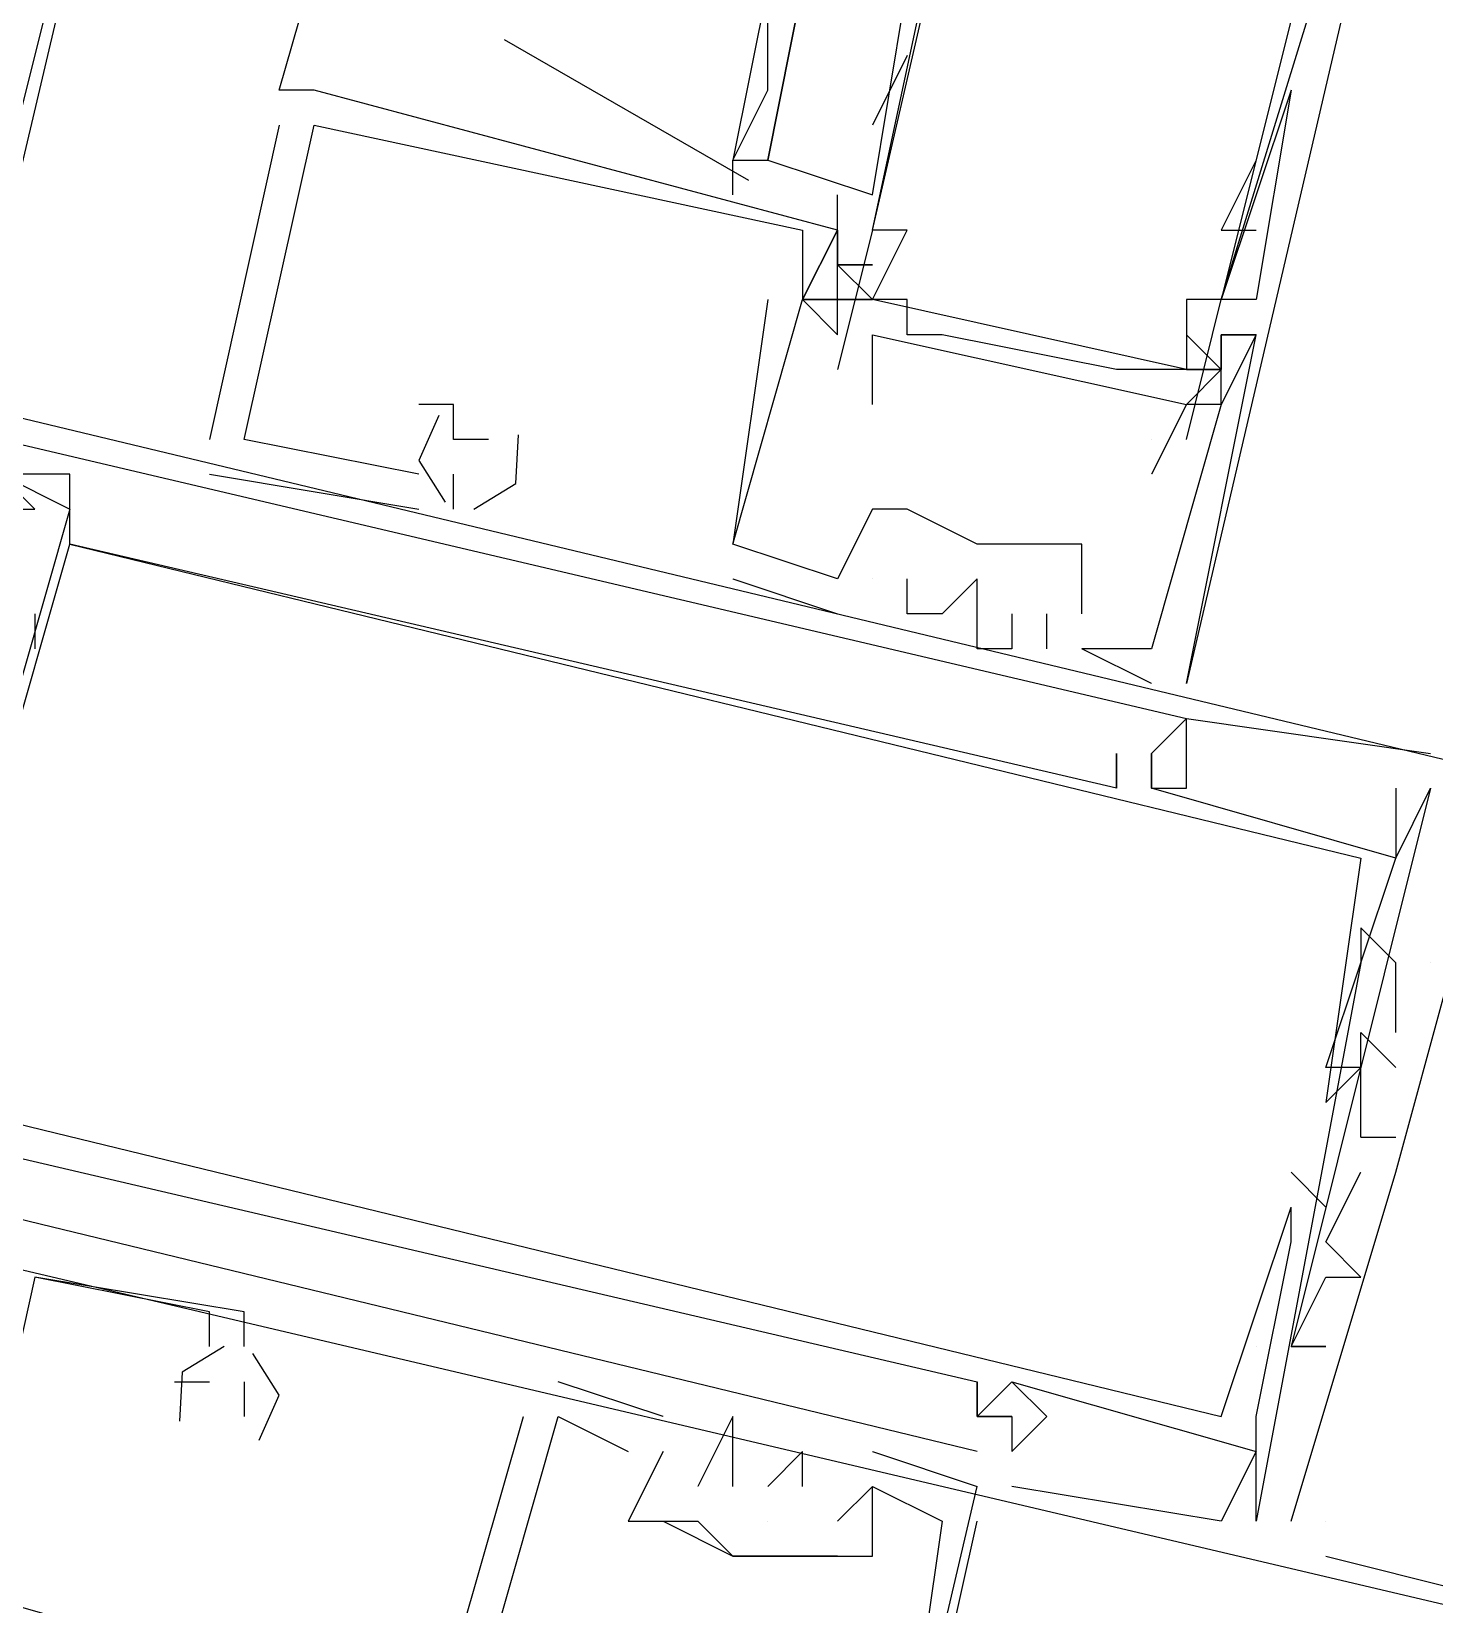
# Model space of a CAD drawing. Header units: feet. Extents: x -84 to 198, y -22 to 181.
# Drawn here: x 120.959 to 121.495, y 48.639 to 49.24 of the extents above; entities that cross this region are included whole.
import ezdxf

# ---------------------------------------------------------------- set-up
doc = ezdxf.new("R2010")
doc.units = ezdxf.units.FT
doc.layers.add('A-LINEA', color=7, linetype='CONTINUOUS')

msp = doc.modelspace()

# ---------------------------------------------------------------- linework, layer by layer
at = {"layer": 'A-LINEA'}
for p, q in [((122.68, 56.4844), (120.9333, 49.0978)), ((120.92, 49.0711), (121.04, 49.5511)), ((121.4933, 49.3911), (121.4, 48.9911)), ((121.0533, 49.2178), (121.08, 49.3111)), ((121.28, 49.1778), (121.2933, 49.2578)), ((121.1393, 49.2372), (121.2327, 49.1834)), ((121.2933, 49.2311), (121.28, 49.2044)), ((121.0667, 49.2178), (121.0533, 49.2178)), ((121.0667, 49.2178), (121.0533, 49.2178)), ((121.0667, 49.2178), (121.0533, 49.2178)), ((121.0667, 49.2178), (121.0667, 49.2178)), ((121.0667, 49.2178), (121.0667, 49.2178)), ((121.0667, 49.2178), (121.0667, 49.2178)), ((121.44, 49.2178), (121.4133, 49.1378)), ((121.44, 49.2178), (121.4133, 49.1378)), ((121.0533, 49.2044), (121.0267, 49.0844)), ((121.0533, 49.2044), (121.0267, 49.0844)), ((121.0533, 49.2044), (121.0267, 49.0844)), ((121.0533, 49.2044), (121.0533, 49.2044)), ((121.0533, 49.2044), (121.0533, 49.2044)), ((121.0533, 49.2044), (121.0533, 49.2044)), ((121.0667, 49.2044), (121.0667, 49.2044)), ((121.0667, 49.2044), (121.0667, 49.2044)), ((121.0667, 49.2044), (121.0667, 49.2044)), ((121.0667, 49.2044), (121.0667, 49.2044)), ((121.0667, 49.2044), (121.0667, 49.2044)), ((121.0667, 49.2044), (121.0667, 49.2044)), ((121.2267, 49.1778), (121.2267, 49.1911)), ((121.4267, 49.1911), (121.4133, 49.1644)), ((121.4267, 49.1911), (121.4267, 49.1911)), ((121.2667, 49.1644), (121.2667, 49.1778)), ((121.2533, 49.1644), (121.2533, 49.1644)), ((121.2533, 49.1644), (121.2533, 49.1644)), ((121.2533, 49.1644), (121.2533, 49.1644)), ((121.28, 49.1644), (121.2667, 49.1111)), ((121.2667, 49.1644), (121.2667, 49.1644)), ((121.2667, 49.1644), (121.2667, 49.1644)), ((121.2667, 49.1644), (121.2667, 49.1644)), ((121.2667, 49.1644), (121.2667, 49.1644)), ((121.2667, 49.1644), (121.2667, 49.1644)), ((121.2667, 49.1644), (121.2667, 49.1644)), ((121.28, 49.1644), (121.28, 49.1644)), ((121.28, 49.1644), (121.28, 49.1644)), ((121.2933, 49.1644), (121.2933, 49.1644)), ((121.4133, 49.1644), (121.4267, 49.1644)), ((121.2667, 49.1511), (121.28, 49.1511)), ((121.2667, 49.1511), (121.2667, 49.1511)), ((121.2667, 49.1511), (121.2667, 49.1511)), ((121.2667, 49.1511), (121.28, 49.1511)), ((121.2667, 49.1511), (121.2667, 49.1511)), ((121.2667, 49.1511), (121.2667, 49.1511)), ((121.2667, 49.1511), (121.28, 49.1511)), ((121.2667, 49.1511), (121.2667, 49.1511)), ((121.2667, 49.1511), (121.2667, 49.1511)), ((121.24, 49.1378), (121.24, 49.1378)), ((121.24, 49.1378), (121.24, 49.1378)), ((121.24, 49.1378), (121.24, 49.1378)), ((121.2533, 49.1378), (121.2533, 49.1378)), ((121.2533, 49.1378), (121.2533, 49.1378)), ((121.2533, 49.1378), (121.2533, 49.1378)), ((121.2533, 49.1378), (121.2533, 49.1378)), ((121.2533, 49.1378), (121.2533, 49.1378)), ((121.2533, 49.1378), (121.2533, 49.1378)), ((121.2533, 49.1378), (121.2533, 49.1378)), ((121.2533, 49.1378), (121.2533, 49.1378)), ((121.2533, 49.1378), (121.2533, 49.1378)), ((121.2667, 49.1378), (121.28, 49.1378)), ((121.2667, 49.1378), (121.28, 49.1378)), ((121.2667, 49.1378), (121.2667, 49.1378)), ((121.2667, 49.1378), (121.2667, 49.1378)), ((121.2667, 49.1378), (121.28, 49.1378)), ((121.2667, 49.1378), (121.28, 49.1378)), ((121.2667, 49.1378), (121.2667, 49.1378)), ((121.2667, 49.1378), (121.2667, 49.1378)), ((121.2667, 49.1378), (121.28, 49.1378)), ((121.2667, 49.1378), (121.28, 49.1378)), ((121.2667, 49.1378), (121.2667, 49.1378)), ((121.2667, 49.1378), (121.2667, 49.1378)), ((121.28, 49.1378), (121.28, 49.1378)), ((121.4, 49.1111), (121.28, 49.1378)), ((121.4, 49.1111), (121.28, 49.1378)), ((121.4, 49.1111), (121.28, 49.1378)), ((121.2933, 49.1378), (121.2933, 49.1378)), ((121.4, 49.1378), (121.4, 49.1378)), ((121.4133, 49.1378), (121.4133, 49.1378)), ((121.4133, 49.1378), (121.4133, 49.1378)), ((121.4267, 49.1378), (121.4267, 49.1378)), ((121.2667, 49.1244), (121.2667, 49.1244)), ((121.2667, 49.1244), (121.2667, 49.1244)), ((121.2667, 49.1244), (121.2667, 49.1244)), ((121.28, 49.1244), (121.28, 49.1244)), ((121.2933, 49.1244), (121.2933, 49.1244)), ((121.3067, 49.1244), (121.3067, 49.1244)), ((121.4133, 49.1244), (121.4133, 49.1244)), ((121.4133, 49.1244), (121.4133, 49.1244)), ((121.4133, 49.1244), (121.4133, 49.1244)), ((121.4133, 49.1244), (121.4133, 49.1244)), ((121.4133, 49.1244), (121.4133, 49.1244)), ((121.4133, 49.1244), (121.4133, 49.1244)), ((121.4133, 49.1244), (121.4133, 49.1244)), ((121.4267, 49.1244), (121.4267, 49.1244)), ((121.4267, 49.1244), (121.4267, 49.1244)), ((121.4267, 49.1244), (121.4267, 49.1244)), ((121.4267, 49.1244), (121.4267, 49.1244)), ((121.4267, 49.1244), (121.4267, 49.1244)), ((121.4267, 49.1244), (121.4267, 49.1244)), ((121.2667, 49.1111), (121.2667, 49.1111)), ((121.28, 49.1111), (121.28, 49.1111)), ((121.3733, 49.1111), (121.3733, 49.1111)), ((121.3867, 49.1111), (121.3867, 49.1111)), ((121.4, 49.1111), (121.4, 49.1111)), ((121.4133, 49.1111), (121.4133, 49.1111)), ((121.4133, 49.1111), (121.4133, 49.1111)), ((121.4133, 49.1111), (121.4133, 49.1111)), ((121.1067, 49.0978), (121.1067, 49.0978)), ((121.1067, 49.0978), (121.1067, 49.0978)), ((121.1067, 49.0978), (121.1067, 49.0978)), ((121.12, 49.0978), (121.12, 49.0978)), ((121.12, 49.0978), (121.12, 49.0978)), ((121.12, 49.0978), (121.12, 49.0978)), ((121.28, 49.0978), (121.28, 49.0978)), ((121.4, 49.0978), (121.4, 49.0978)), ((121.4133, 49.0978), (121.4, 49.0978)), ((121.4133, 49.0978), (121.4133, 49.0978)), ((121.4133, 49.0978), (121.4133, 49.0978)), ((121.4133, 49.0978), (121.4133, 49.0978)), ((121.4133, 49.0978), (121.4133, 49.0978)), ((121.0267, 49.0844), (121.0267, 49.0844)), ((121.0267, 49.0844), (121.0267, 49.0844)), ((121.0267, 49.0844), (121.0267, 49.0844)), ((121.04, 49.0844), (121.04, 49.0844)), ((121.04, 49.0844), (121.04, 49.0844)), ((121.04, 49.0844), (121.04, 49.0844)), ((121.12, 49.0844), (121.12, 49.0844)), ((121.12, 49.0844), (121.12, 49.0844)), ((121.12, 49.0844), (121.12, 49.0844)), ((121.1333, 49.0844), (121.1333, 49.0844)), ((121.1333, 49.0844), (121.1333, 49.0844)), ((121.1333, 49.0844), (121.1333, 49.0844)), ((121.3867, 49.0844), (121.3867, 49.0844)), ((121.4, 49.0844), (121.4, 49.0844)), ((120.9733, 49.0711), (120.9733, 49.0711)), ((120.9733, 49.0711), (120.9733, 49.0711)), ((120.9733, 49.0711), (120.9733, 49.0711)), ((120.9733, 49.0711), (120.9733, 49.0711)), ((120.9733, 49.0711), (120.9733, 49.0711)), ((120.9733, 49.0711), (120.9733, 49.0711)), ((121.0267, 49.0711), (121.1067, 49.0578)), ((121.0267, 49.0711), (121.0267, 49.0711)), ((121.0267, 49.0711), (121.1067, 49.0578)), ((121.0267, 49.0711), (121.0267, 49.0711)), ((121.0267, 49.0711), (121.1067, 49.0578)), ((121.0267, 49.0711), (121.0267, 49.0711)), ((121.1067, 49.0711), (121.1067, 49.0711)), ((121.1067, 49.0711), (121.1067, 49.0711)), ((121.1067, 49.0711), (121.1067, 49.0711)), ((121.12, 49.0578), (121.12, 49.0711)), ((121.12, 49.0711), (121.12, 49.0711)), ((121.12, 49.0578), (121.12, 49.0711)), ((121.12, 49.0711), (121.12, 49.0711)), ((121.12, 49.0578), (121.12, 49.0711)), ((121.12, 49.0711), (121.12, 49.0711)), ((121.3867, 49.0711), (121.3867, 49.0711)), ((120.96, 49.0578), (120.96, 49.0578)), ((120.96, 49.0578), (120.96, 49.0578)), ((120.96, 49.0578), (120.96, 49.0578)), ((120.9733, 49.0578), (120.9733, 49.0578)), ((120.9733, 49.0578), (120.9733, 49.0578)), ((120.9733, 49.0578), (120.9733, 49.0578)), ((120.9733, 49.0578), (120.9733, 49.0578)), ((120.9733, 49.0578), (120.9733, 49.0578)), ((120.9733, 49.0578), (120.9733, 49.0578)), ((121.1067, 49.0578), (121.1067, 49.0578)), ((121.1067, 49.0578), (121.1067, 49.0578)), ((121.1067, 49.0578), (121.1067, 49.0578)), ((121.12, 49.0578), (121.12, 49.0578)), ((121.12, 49.0578), (121.12, 49.0578)), ((121.12, 49.0578), (121.12, 49.0578)), ((121.28, 49.0578), (121.28, 49.0578)), ((121.28, 49.0578), (121.28, 49.0578)), ((121.28, 49.0578), (121.28, 49.0578)), ((121.2933, 49.0578), (121.2933, 49.0578)), ((121.2933, 49.0578), (121.2933, 49.0578)), ((121.2933, 49.0578), (121.2933, 49.0578)), ((121.2933, 49.0578), (121.2933, 49.0578)), ((120.9733, 49.0444), (120.9733, 49.0444)), ((120.9733, 49.0444), (120.9733, 49.0444)), ((120.9733, 49.0444), (120.9733, 49.0444)), ((120.9733, 49.0444), (120.9733, 49.0444)), ((120.9733, 49.0444), (120.9733, 49.0444)), ((120.9733, 49.0444), (120.9733, 49.0444)), ((120.9733, 49.0444), (120.9733, 49.0444)), ((120.9733, 49.0444), (120.9733, 49.0444)), ((120.9733, 49.0444), (120.9733, 49.0444)), ((120.9733, 49.0444), (120.9733, 49.0444)), ((120.9733, 49.0444), (120.9733, 49.0444)), ((120.9733, 49.0444), (120.9733, 49.0444)), ((121.2267, 49.0444), (121.2267, 49.0444)), ((121.2267, 49.0444), (121.2267, 49.0444)), ((121.2267, 49.0444), (121.2267, 49.0444)), ((121.2267, 49.0444), (121.2267, 49.0444)), ((121.2267, 49.0444), (121.2267, 49.0444)), ((121.2267, 49.0444), (121.2267, 49.0444)), ((121.32, 49.0444), (121.32, 49.0444)), ((121.32, 49.0444), (121.32, 49.0444)), ((121.32, 49.0444), (121.32, 49.0444)), ((121.32, 49.0444), (121.32, 49.0444)), ((121.32, 49.0444), (121.32, 49.0444)), ((121.3467, 49.0444), (121.3467, 49.0444)), ((121.3467, 49.0444), (121.3467, 49.0444)), ((121.3467, 49.0444), (121.3467, 49.0444)), ((121.36, 49.0444), (121.36, 49.0444)), ((121.36, 49.0444), (121.36, 49.0444)), ((121.36, 49.0444), (121.36, 49.0444)), ((121.2267, 49.0311), (121.2667, 49.0178)), ((121.2267, 49.0311), (121.2267, 49.0311)), ((121.2267, 49.0311), (121.2667, 49.0178)), ((121.2267, 49.0311), (121.2267, 49.0311)), ((121.2267, 49.0311), (121.2667, 49.0178)), ((121.2267, 49.0311), (121.2267, 49.0311)), ((121.2667, 49.0311), (121.2667, 49.0311)), ((121.2667, 49.0311), (121.2667, 49.0311)), ((121.2667, 49.0311), (121.2667, 49.0311)), ((121.2667, 49.0311), (121.2667, 49.0311)), ((121.2667, 49.0311), (121.2667, 49.0311)), ((121.2667, 49.0311), (121.2667, 49.0311)), ((121.28, 49.0311), (121.28, 49.0311)), ((121.28, 49.0311), (121.28, 49.0311)), ((121.28, 49.0311), (121.28, 49.0311)), ((121.28, 49.0311), (121.28, 49.0311)), ((121.28, 49.0311), (121.28, 49.0311)), ((121.28, 49.0311), (121.28, 49.0311)), ((121.2933, 49.0311), (121.2933, 49.0311)), ((121.2933, 49.0311), (121.2933, 49.0311)), ((121.2933, 49.0311), (121.2933, 49.0311)), ((121.32, 49.0311), (121.32, 49.0311)), ((121.32, 49.0311), (121.32, 49.0311)), ((121.32, 49.0311), (121.32, 49.0311)), ((120.96, 49.0178), (120.96, 49.0044)), ((120.96, 49.0178), (120.96, 49.0178)), ((120.96, 49.0178), (120.96, 49.0044)), ((120.96, 49.0178), (120.96, 49.0178)), ((120.96, 49.0178), (120.96, 49.0044)), ((120.96, 49.0178), (120.96, 49.0178)), ((121.2667, 49.0178), (121.2667, 49.0178)), ((121.2667, 49.0178), (121.2667, 49.0178)), ((121.2667, 49.0178), (121.2667, 49.0178)), ((121.2933, 49.0178), (121.2933, 49.0178)), ((121.2933, 49.0178), (121.2933, 49.0178)), ((121.2933, 49.0178), (121.2933, 49.0178)), ((121.3067, 49.0178), (121.3067, 49.0178)), ((121.3067, 49.0178), (121.3067, 49.0178)), ((121.3067, 49.0178), (121.3067, 49.0178)), ((121.3333, 49.0178), (121.3333, 49.0178)), ((121.3333, 49.0178), (121.3333, 49.0178)), ((121.3333, 49.0178), (121.3333, 49.0178)), ((121.3467, 49.0178), (121.3467, 49.0178)), ((121.3467, 49.0178), (121.3467, 49.0178)), ((121.3467, 49.0178), (121.3467, 49.0178)), ((121.36, 49.0178), (121.36, 49.0178)), ((121.36, 49.0178), (121.36, 49.0178)), ((121.36, 49.0178), (121.36, 49.0178)), ((120.96, 49.0044), (120.96, 49.0044)), ((120.96, 49.0044), (120.96, 49.0044)), ((120.96, 49.0044), (120.96, 49.0044)), ((121.32, 49.0044), (121.32, 49.0044)), ((121.32, 49.0044), (121.32, 49.0044)), ((121.32, 49.0044), (121.32, 49.0044)), ((121.3333, 49.0044), (121.3333, 49.0044)), ((121.3333, 49.0044), (121.3333, 49.0044)), ((121.3333, 49.0044), (121.3333, 49.0044)), ((121.3467, 49.0044), (121.3467, 49.0044)), ((121.3467, 49.0044), (121.3467, 49.0044)), ((121.3467, 49.0044), (121.3467, 49.0044)), ((121.36, 49.0044), (121.36, 49.0044)), ((121.36, 49.0044), (121.36, 49.0044)), ((121.36, 49.0044), (121.36, 49.0044)), ((121.36, 49.0044), (121.36, 49.0044)), ((121.36, 49.0044), (121.36, 49.0044)), ((121.36, 49.0044), (121.36, 49.0044)), ((121.3867, 49.0044), (121.3867, 49.0044)), ((121.3867, 49.0044), (121.3867, 49.0044)), ((121.3867, 49.0044), (121.3867, 49.0044)), ((121.3867, 49.0044), (121.3867, 49.0044)), ((121.3867, 49.0044), (121.3867, 49.0044)), ((121.3867, 49.0044), (121.3867, 49.0044)), ((121.3867, 48.9911), (121.3867, 48.9911)), ((121.3867, 48.9911), (121.3867, 48.9911)), ((121.3867, 48.9911), (121.3867, 48.9911)), ((121.4, 48.9911), (121.4, 48.9911)), ((121.4, 48.9911), (121.4, 48.9911)), ((121.4, 48.9911), (121.4, 48.9911)), ((121.3867, 48.9778), (121.3867, 48.9778)), ((121.3867, 48.9778), (121.3867, 48.9778)), ((121.3867, 48.9778), (121.3867, 48.9778)), ((121.4, 48.9778), (121.4, 48.9778)), ((121.4, 48.9778), (121.4, 48.9778)), ((121.4, 48.9778), (121.4, 48.9778)), ((121.4, 48.9778), (121.4, 48.9778)), ((121.4, 48.9778), (121.4, 48.9778)), ((121.4, 48.9778), (121.4, 48.9778)), ((121.3733, 48.9644), (121.3733, 48.9644)), ((121.3733, 48.9644), (121.3733, 48.9644)), ((121.3733, 48.9644), (121.3733, 48.9644)), ((121.3733, 48.9644), (121.3733, 48.9644)), ((121.3733, 48.9644), (121.3733, 48.9644)), ((121.3733, 48.9644), (121.3733, 48.9644)), ((121.3867, 48.9644), (121.3867, 48.9644)), ((121.3867, 48.9644), (121.3867, 48.9644)), ((121.3867, 48.9644), (121.3867, 48.9644)), ((121.3867, 48.9644), (121.3867, 48.9644)), ((121.3867, 48.9644), (121.3867, 48.9644)), ((121.3867, 48.9644), (121.3867, 48.9644)), ((121.3867, 48.9644), (121.3867, 48.9644)), ((121.3867, 48.9644), (121.3867, 48.9644)), ((121.3867, 48.9644), (121.3867, 48.9644)), ((121.3867, 48.9644), (121.3867, 48.9644)), ((121.3867, 48.9644), (121.3867, 48.9644)), ((121.3867, 48.9644), (121.3867, 48.9644)), ((121.3867, 48.9644), (121.3867, 48.9644)), ((121.3867, 48.9644), (121.3867, 48.9644)), ((121.3867, 48.9644), (121.3867, 48.9644)), ((121.4933, 48.9644), (121.4933, 48.9644)), ((121.4933, 48.9644), (121.4933, 48.9644)), ((121.4933, 48.9644), (121.4933, 48.9644)), ((121.3733, 48.9511), (121.3733, 48.9511)), ((121.3733, 48.9511), (121.3733, 48.9511)), ((121.3733, 48.9511), (121.3733, 48.9511)), ((121.3733, 48.9511), (121.3733, 48.9511)), ((121.3733, 48.9511), (121.3733, 48.9511)), ((121.3733, 48.9511), (121.3733, 48.9511)), ((121.3867, 48.9511), (121.3867, 48.9511)), ((121.3867, 48.9511), (121.3867, 48.9511)), ((121.3867, 48.9511), (121.3867, 48.9511)), ((121.3867, 48.9511), (121.3867, 48.9511)), ((121.3867, 48.9511), (121.3867, 48.9511)), ((121.3867, 48.9511), (121.3867, 48.9511)), ((121.3867, 48.9511), (121.3867, 48.9511)), ((121.3867, 48.9511), (121.3867, 48.9511)), ((121.3867, 48.9511), (121.3867, 48.9511)), ((121.4, 48.9511), (121.4, 48.9511)), ((121.4, 48.9511), (121.4, 48.9511)), ((121.4, 48.9511), (121.4, 48.9511)), ((121.4933, 48.9511), (121.44, 48.7378)), ((121.4933, 48.9511), (121.44, 48.7378)), ((121.4933, 48.9511), (121.44, 48.7378)), ((121.48, 48.9511), (121.48, 48.9511)), ((121.48, 48.9511), (121.48, 48.9511)), ((121.48, 48.9511), (121.48, 48.9511)), ((121.48, 48.9511), (121.48, 48.9511)), ((121.48, 48.9511), (121.48, 48.9511)), ((121.48, 48.9511), (121.48, 48.9511)), ((121.4933, 48.9511), (121.4933, 48.9511)), ((121.4933, 48.9511), (121.4933, 48.9511)), ((121.4933, 48.9511), (121.4933, 48.9511)), ((121.4933, 48.9511), (121.4933, 48.9511)), ((121.4933, 48.9511), (121.4933, 48.9511)), ((121.4933, 48.9511), (121.4933, 48.9511)), ((121.4933, 48.9511), (121.4933, 48.9511)), ((121.4933, 48.9511), (121.4933, 48.9511)), ((121.4933, 48.9511), (121.4933, 48.9511)), ((121.4667, 48.9244), (121.4667, 48.9244)), ((121.4667, 48.9244), (121.4667, 48.9244)), ((121.4667, 48.9244), (121.4667, 48.9244)), ((121.4667, 48.9244), (121.4667, 48.9244)), ((121.4667, 48.9244), (121.4667, 48.9244)), ((121.4667, 48.9244), (121.4667, 48.9244)), ((121.48, 48.9244), (121.48, 48.9244)), ((121.48, 48.9244), (121.48, 48.9244)), ((121.48, 48.9244), (121.48, 48.9244)), ((121.48, 48.9244), (121.48, 48.9244)), ((121.48, 48.9244), (121.48, 48.9244)), ((121.48, 48.9244), (121.48, 48.9244)), ((121.48, 48.9244), (121.48, 48.9244)), ((121.48, 48.9244), (121.48, 48.9244)), ((121.48, 48.9244), (121.48, 48.9244)), ((121.48, 48.9244), (121.48, 48.9244)), ((121.48, 48.9244), (121.48, 48.9244)), ((121.48, 48.9244), (121.48, 48.9244)), ((121.4667, 48.8978), (121.4667, 48.8978)), ((121.4667, 48.8978), (121.4667, 48.8978)), ((121.4667, 48.8978), (121.4667, 48.8978)), ((121.4667, 48.8844), (121.4667, 48.8844)), ((121.4667, 48.8844), (121.4667, 48.8844)), ((121.4667, 48.8844), (121.4667, 48.8844)), ((121.48, 48.8578), (121.48, 48.8844)), ((121.48, 48.8844), (121.48, 48.8844)), ((121.48, 48.8844), (121.48, 48.8844)), ((121.48, 48.8578), (121.48, 48.8844)), ((121.48, 48.8844), (121.48, 48.8844)), ((121.48, 48.8844), (121.48, 48.8844)), ((121.48, 48.8578), (121.48, 48.8844)), ((121.48, 48.8844), (121.48, 48.8844)), ((121.48, 48.8844), (121.48, 48.8844)), ((121.4933, 48.8844), (121.4933, 48.8844)), ((121.4933, 48.8844), (121.4933, 48.8844)), ((121.4933, 48.8844), (121.4933, 48.8844)), ((121.4933, 48.8844), (121.4933, 48.8844)), ((121.4933, 48.8844), (121.4933, 48.8844)), ((121.4933, 48.8844), (121.4933, 48.8844)), ((121.4667, 48.8578), (121.4667, 48.8578)), ((121.4667, 48.8578), (121.4667, 48.8578)), ((121.4667, 48.8578), (121.4667, 48.8578)), ((121.48, 48.8578), (121.48, 48.8578)), ((121.48, 48.8578), (121.48, 48.8578)), ((121.48, 48.8578), (121.48, 48.8578)), ((121.4533, 48.8444), (121.4533, 48.8444)), ((121.4533, 48.8444), (121.4533, 48.8444)), ((121.4533, 48.8444), (121.4533, 48.8444)), ((121.4533, 48.8444), (121.4533, 48.8444)), ((121.4533, 48.8444), (121.4533, 48.8444)), ((121.4533, 48.8444), (121.4533, 48.8444)), ((121.4667, 48.8444), (121.4667, 48.8444)), ((121.4667, 48.8444), (121.4667, 48.8444)), ((121.4667, 48.8444), (121.4667, 48.8444)), ((121.4667, 48.8444), (121.4667, 48.8444)), ((121.4667, 48.8444), (121.4667, 48.8444)), ((121.4667, 48.8444), (121.4667, 48.8444)), ((121.48, 48.8444), (121.48, 48.8444)), ((121.48, 48.8444), (121.48, 48.8444)), ((121.48, 48.8444), (121.48, 48.8444)), ((121.4533, 48.8311), (121.4533, 48.8311)), ((121.4533, 48.8311), (121.4533, 48.8311)), ((121.4533, 48.8311), (121.4533, 48.8311)), ((121.4533, 48.8311), (121.4533, 48.8311)), ((121.4533, 48.8311), (121.4533, 48.8311)), ((121.4533, 48.8311), (121.4533, 48.8311)), ((121.4667, 48.8178), (121.4667, 48.8178)), ((121.4667, 48.8178), (121.4667, 48.8178)), ((121.4667, 48.8178), (121.4667, 48.8178)), ((121.4667, 48.8178), (121.48, 48.8178)), ((121.4667, 48.8178), (121.4667, 48.8178)), ((121.4667, 48.8178), (121.48, 48.8178)), ((121.4667, 48.8178), (121.4667, 48.8178)), ((121.4667, 48.8178), (121.48, 48.8178)), ((121.4667, 48.8178), (121.4667, 48.8178)), ((121.48, 48.8178), (121.48, 48.8178)), ((121.48, 48.8178), (121.48, 48.8178)), ((121.48, 48.8178), (121.48, 48.8178)), ((121.44, 48.8044), (121.4533, 48.7911)), ((121.44, 48.8044), (121.44, 48.8044)), ((121.44, 48.6711), (121.48, 48.8044)), ((121.44, 48.8044), (121.4533, 48.7911)), ((121.44, 48.8044), (121.44, 48.8044)), ((121.44, 48.6711), (121.48, 48.8044)), ((121.44, 48.8044), (121.4533, 48.7911)), ((121.44, 48.8044), (121.44, 48.8044)), ((121.44, 48.6711), (121.48, 48.8044)), ((121.4667, 48.8044), (121.4667, 48.8044)), ((121.4667, 48.8044), (121.4667, 48.8044)), ((121.4667, 48.8044), (121.4667, 48.8044)), ((121.4667, 48.8044), (121.4667, 48.8044)), ((121.4667, 48.8044), (121.4667, 48.8044)), ((121.4667, 48.8044), (121.4667, 48.8044)), ((121.4667, 48.8044), (121.4667, 48.8044)), ((121.4667, 48.8044), (121.4667, 48.8044)), ((121.4667, 48.8044), (121.4667, 48.8044)), ((121.48, 48.8044), (121.48, 48.8044)), ((121.48, 48.8044), (121.48, 48.8044)), ((121.48, 48.8044), (121.48, 48.8044)), ((121.48, 48.8044), (121.48, 48.8044)), ((121.48, 48.8044), (121.48, 48.8044)), ((121.48, 48.8044), (121.48, 48.8044)), ((121.44, 48.7911), (121.44, 48.7911)), ((121.44, 48.7911), (121.44, 48.7911)), ((121.44, 48.7911), (121.44, 48.7911)), ((121.44, 48.7911), (121.44, 48.7911)), ((121.44, 48.7911), (121.44, 48.7911)), ((121.44, 48.7911), (121.44, 48.7911)), ((121.4533, 48.7911), (121.4533, 48.7911)), ((121.4533, 48.7911), (121.4533, 48.7911)), ((121.4533, 48.7911), (121.4533, 48.7911)), ((121.44, 48.7778), (121.44, 48.7778)), ((121.44, 48.7778), (121.44, 48.7778)), ((121.44, 48.7778), (121.44, 48.7778)), ((121.44, 48.7778), (121.44, 48.7778)), ((121.44, 48.7778), (121.44, 48.7778)), ((121.44, 48.7778), (121.44, 48.7778)), ((121.4533, 48.7778), (121.4533, 48.7778)), ((121.4533, 48.7778), (121.4533, 48.7778)), ((121.4533, 48.7778), (121.4533, 48.7778)), ((120.96, 48.7644), (120.96, 48.7644)), ((120.96, 48.7644), (120.96, 48.7644)), ((120.96, 48.7644), (120.96, 48.7644)), ((120.96, 48.7644), (120.96, 48.7644)), ((120.96, 48.7644), (120.96, 48.7644)), ((120.96, 48.7644), (120.96, 48.7644)), ((121.4533, 48.7644), (121.4533, 48.7644)), ((121.4533, 48.7644), (121.4533, 48.7644)), ((121.4533, 48.7644), (121.4533, 48.7644)), ((121.4667, 48.7644), (121.4667, 48.7644)), ((121.4667, 48.7644), (121.4667, 48.7644)), ((121.4667, 48.7644), (121.4667, 48.7644)), ((121.0267, 48.7511), (121.0267, 48.7511)), ((121.0267, 48.7511), (121.0267, 48.7511)), ((121.0267, 48.7511), (121.0267, 48.7511)), ((121.04, 48.7511), (121.04, 48.7511)), ((121.04, 48.7511), (121.04, 48.7511)), ((121.04, 48.7511), (121.04, 48.7511)), ((121.0267, 48.7378), (121.0267, 48.7378)), ((121.0267, 48.7378), (121.0267, 48.7378)), ((121.0267, 48.7378), (121.0267, 48.7378)), ((121.04, 48.7378), (121.04, 48.7378)), ((121.04, 48.7378), (121.04, 48.7378)), ((121.04, 48.7378), (121.04, 48.7378)), ((121.4267, 48.7378), (121.4267, 48.7378)), ((121.4267, 48.7378), (121.4267, 48.7378)), ((121.4267, 48.7378), (121.4267, 48.7378)), ((121.4267, 48.7378), (121.4267, 48.7378)), ((121.4267, 48.7378), (121.4267, 48.7378)), ((121.4267, 48.7378), (121.4267, 48.7378)), ((121.44, 48.7378), (121.44, 48.7378)), ((121.44, 48.7378), (121.44, 48.7378)), ((121.44, 48.7378), (121.44, 48.7378)), ((121.44, 48.7378), (121.44, 48.7378)), ((121.44, 48.7378), (121.44, 48.7378)), ((121.44, 48.7378), (121.44, 48.7378)), ((121.44, 48.7378), (121.44, 48.7378)), ((121.44, 48.7378), (121.44, 48.7378)), ((121.44, 48.7378), (121.44, 48.7378)), ((121.4533, 48.7378), (121.4533, 48.7378)), ((121.4533, 48.7378), (121.4533, 48.7378)), ((121.4533, 48.7378), (121.4533, 48.7378)), ((121.0133, 48.7244), (121.0133, 48.7244)), ((121.0133, 48.7244), (121.0133, 48.7244)), ((121.0133, 48.7244), (121.0133, 48.7244)), ((121.0267, 48.7244), (121.0267, 48.7244)), ((121.0267, 48.7244), (121.0267, 48.7244)), ((121.0267, 48.7244), (121.0267, 48.7244)), ((121.04, 48.7244), (121.04, 48.7111)), ((121.04, 48.7244), (121.04, 48.7244)), ((121.04, 48.7244), (121.04, 48.7111)), ((121.04, 48.7244), (121.04, 48.7244)), ((121.04, 48.7244), (121.04, 48.7111)), ((121.04, 48.7244), (121.04, 48.7244)), ((121.16, 48.7244), (121.16, 48.7244)), ((121.16, 48.7244), (121.16, 48.7244)), ((121.16, 48.7244), (121.16, 48.7244)), ((121.32, 48.7244), (121.32, 48.7244)), ((121.32, 48.7244), (121.32, 48.7244)), ((121.32, 48.7244), (121.32, 48.7244)), ((121.32, 48.7244), (121.32, 48.7244)), ((121.32, 48.7244), (121.32, 48.7244)), ((121.32, 48.7244), (121.32, 48.7244)), ((121.3333, 48.7244), (121.4267, 48.6978)), ((121.3333, 48.7244), (121.3333, 48.7244)), ((121.3333, 48.7244), (121.3333, 48.7244)), ((121.3333, 48.7244), (121.4267, 48.6978)), ((121.3333, 48.7244), (121.3333, 48.7244)), ((121.3333, 48.7244), (121.3333, 48.7244)), ((121.3333, 48.7244), (121.4267, 48.6978)), ((121.3333, 48.7244), (121.3333, 48.7244)), ((121.3333, 48.7244), (121.3333, 48.7244)), ((121.04, 48.7111), (121.04, 48.7111)), ((121.04, 48.7111), (121.04, 48.7111)), ((121.04, 48.7111), (121.04, 48.7111)), ((121.12, 48.6178), (121.1467, 48.7111)), ((121.12, 48.6178), (121.1467, 48.7111)), ((121.12, 48.6178), (121.1467, 48.7111)), ((121.1467, 48.7111), (121.1467, 48.7111)), ((121.1467, 48.7111), (121.1467, 48.7111)), ((121.1467, 48.7111), (121.1467, 48.7111)), ((121.16, 48.7111), (121.16, 48.7111)), ((121.16, 48.7111), (121.16, 48.7111)), ((121.16, 48.7111), (121.16, 48.7111)), ((121.16, 48.7111), (121.16, 48.7111)), ((121.16, 48.7111), (121.16, 48.7111)), ((121.16, 48.7111), (121.16, 48.7111)), ((121.2, 48.7111), (121.2, 48.7111)), ((121.2, 48.7111), (121.2, 48.7111)), ((121.2, 48.7111), (121.2, 48.7111)), ((121.2267, 48.7111), (121.2267, 48.7111)), ((121.2267, 48.7111), (121.2267, 48.7111)), ((121.2267, 48.7111), (121.2267, 48.7111)), ((121.32, 48.7111), (121.32, 48.7111)), ((121.32, 48.7111), (121.32, 48.7111)), ((121.32, 48.7111), (121.32, 48.7111)), ((121.32, 48.7111), (121.32, 48.7111)), ((121.32, 48.7111), (121.32, 48.7111)), ((121.32, 48.7111), (121.32, 48.7111)), ((121.32, 48.7111), (121.32, 48.7111)), ((121.32, 48.7111), (121.32, 48.7111)), ((121.32, 48.7111), (121.32, 48.7111)), ((121.3333, 48.7111), (121.3333, 48.7111)), ((121.3333, 48.7111), (121.3333, 48.7111)), ((121.3333, 48.7111), (121.3333, 48.7111)), ((121.3333, 48.7111), (121.3333, 48.7111)), ((121.3333, 48.7111), (121.3333, 48.7111)), ((121.3333, 48.7111), (121.3333, 48.7111)), ((121.3467, 48.7111), (121.3467, 48.7111)), ((121.3467, 48.7111), (121.3467, 48.7111)), ((121.3467, 48.7111), (121.3467, 48.7111)), ((121.4133, 48.7111), (121.4133, 48.7111)), ((121.4133, 48.7111), (121.4133, 48.7111)), ((121.4133, 48.7111), (121.4133, 48.7111)), ((121.4267, 48.7111), (121.4267, 48.7111)), ((121.4267, 48.7111), (121.4267, 48.7111)), ((121.4267, 48.7111), (121.4267, 48.7111)), ((121.1867, 48.6978), (121.1867, 48.6978)), ((121.1867, 48.6978), (121.1867, 48.6978)), ((121.1867, 48.6978), (121.1867, 48.6978)), ((121.2, 48.6978), (121.2, 48.6978)), ((121.2, 48.6978), (121.2, 48.6978)), ((121.2, 48.6978), (121.2, 48.6978)), ((121.2, 48.6978), (121.2, 48.6978)), ((121.2, 48.6978), (121.2, 48.6978)), ((121.2, 48.6978), (121.2, 48.6978)), ((121.2, 48.6978), (121.2, 48.6978)), ((121.2, 48.6978), (121.2, 48.6978)), ((121.2, 48.6978), (121.2, 48.6978)), ((121.2267, 48.6978), (121.2267, 48.6978)), ((121.2267, 48.6978), (121.2267, 48.6978)), ((121.2267, 48.6978), (121.2267, 48.6978)), ((121.2533, 48.6978), (121.2533, 48.6978)), ((121.2533, 48.6978), (121.2533, 48.6978)), ((121.2533, 48.6978), (121.2533, 48.6978)), ((121.28, 48.6978), (121.32, 48.6844)), ((121.28, 48.6978), (121.28, 48.6978)), ((121.28, 48.6978), (121.32, 48.6844)), ((121.28, 48.6978), (121.28, 48.6978)), ((121.28, 48.6978), (121.32, 48.6844)), ((121.28, 48.6978), (121.28, 48.6978)), ((121.32, 48.6978), (121.32, 48.6978)), ((121.32, 48.6978), (121.32, 48.6978)), ((121.32, 48.6978), (121.32, 48.6978)), ((121.3333, 48.6978), (121.3333, 48.6978)), ((121.3333, 48.6978), (121.3333, 48.6978)), ((121.3333, 48.6978), (121.3333, 48.6978)), ((121.3333, 48.6978), (121.3333, 48.6978)), ((121.3333, 48.6978), (121.3333, 48.6978)), ((121.3333, 48.6978), (121.3333, 48.6978)), ((121.4267, 48.6978), (121.4133, 48.6711)), ((121.4267, 48.6978), (121.4133, 48.6711)), ((121.4267, 48.6978), (121.4133, 48.6711)), ((121.4267, 48.6978), (121.4267, 48.6978)), ((121.4267, 48.6978), (121.4267, 48.6978)), ((121.4267, 48.6978), (121.4267, 48.6978)), ((121.2133, 48.6844), (121.2133, 48.6844)), ((121.2133, 48.6844), (121.2133, 48.6844)), ((121.2133, 48.6844), (121.2133, 48.6844)), ((121.2267, 48.6844), (121.2267, 48.6844)), ((121.2267, 48.6844), (121.2267, 48.6844)), ((121.2267, 48.6844), (121.2267, 48.6844)), ((121.2267, 48.2844), (121.32, 48.6844)), ((121.24, 48.6844), (121.24, 48.6844)), ((121.24, 48.6844), (121.24, 48.6844)), ((121.24, 48.6844), (121.24, 48.6844)), ((121.2533, 48.6844), (121.2533, 48.6844)), ((121.2533, 48.6844), (121.2533, 48.6844)), ((121.2533, 48.6844), (121.2533, 48.6844)), ((121.28, 48.6844), (121.28, 48.6844)), ((121.28, 48.6844), (121.28, 48.6844)), ((121.28, 48.6844), (121.28, 48.6844)), ((121.28, 48.6844), (121.28, 48.6844)), ((121.28, 48.6844), (121.28, 48.6844)), ((121.28, 48.6844), (121.28, 48.6844)), ((121.32, 48.6844), (121.32, 48.6844)), ((121.32, 48.6844), (121.32, 48.6844)), ((121.32, 48.6844), (121.32, 48.6844)), ((121.4133, 48.6711), (121.3333, 48.6844)), ((121.3333, 48.6844), (121.3333, 48.6844)), ((121.4133, 48.6711), (121.3333, 48.6844)), ((121.3333, 48.6844), (121.3333, 48.6844)), ((121.4133, 48.6711), (121.3333, 48.6844)), ((121.3333, 48.6844), (121.3333, 48.6844)), ((121.1867, 48.6711), (121.1867, 48.6711)), ((121.1867, 48.6711), (121.1867, 48.6711)), ((121.1867, 48.6711), (121.1867, 48.6711)), ((121.2, 48.6711), (121.2, 48.6711)), ((121.2, 48.6711), (121.2133, 48.6711)), ((121.2, 48.6711), (121.2, 48.6711)), ((121.2, 48.6711), (121.2, 48.6711)), ((121.24, 48.6711), (121.24, 48.6711)), ((121.24, 48.6711), (121.24, 48.6711)), ((121.24, 48.6711), (121.24, 48.6711)), ((121.2667, 48.6711), (121.2667, 48.6711)), ((121.2667, 48.6711), (121.2667, 48.6711)), ((121.2667, 48.6711), (121.2667, 48.6711)), ((121.28, 48.6711), (121.28, 48.6711)), ((121.28, 48.6711), (121.28, 48.6711)), ((121.28, 48.6711), (121.28, 48.6711)), ((121.3067, 48.6711), (121.3067, 48.6711)), ((121.3067, 48.6711), (121.3067, 48.6711)), ((121.3067, 48.6711), (121.3067, 48.6711)), ((121.32, 48.6711), (121.32, 48.6711)), ((121.32, 48.6711), (121.32, 48.6711)), ((121.32, 48.6711), (121.32, 48.6711)), ((121.4133, 48.6711), (121.4133, 48.6711)), ((121.4133, 48.6711), (121.4133, 48.6711)), ((121.4133, 48.6711), (121.4133, 48.6711)), ((121.4133, 48.6711), (121.4133, 48.6711)), ((121.4133, 48.6711), (121.4133, 48.6711)), ((121.4133, 48.6711), (121.4133, 48.6711)), ((121.4267, 48.6711), (121.4267, 48.6711)), ((121.4267, 48.6711), (121.4267, 48.6711)), ((121.4267, 48.6711), (121.4267, 48.6711)), ((121.4267, 48.6711), (121.4267, 48.6711)), ((121.4267, 48.6711), (121.4267, 48.6711)), ((121.4267, 48.6711), (121.4267, 48.6711)), ((121.44, 48.6711), (121.44, 48.6711)), ((121.44, 48.6711), (121.44, 48.6711)), ((121.44, 48.6711), (121.44, 48.6711)), ((121.4533, 48.6711), (121.4533, 48.6711)), ((121.4533, 48.6711), (121.4533, 48.6711)), ((121.4533, 48.6711), (121.4533, 48.6711)), ((121.2267, 48.6578), (121.2267, 48.6578)), ((121.2267, 48.6578), (121.2267, 48.6578)), ((121.2267, 48.6578), (121.2267, 48.6578)), ((121.2267, 48.6578), (121.2267, 48.6578)), ((121.2267, 48.6578), (121.2267, 48.6578)), ((121.2533, 48.6578), (121.2533, 48.6578)), ((121.2533, 48.6578), (121.2533, 48.6578)), ((121.2533, 48.6578), (121.2533, 48.6578)), ((121.28, 48.6578), (121.28, 48.6578)), ((121.28, 48.6578), (121.28, 48.6578)), ((121.28, 48.6578), (121.28, 48.6578)), ((121.4533, 48.6578), (121.5067, 48.6444)), ((121.4533, 48.6578), (121.4533, 48.6578)), ((121.4533, 48.6578), (121.5067, 48.6444)), ((121.4533, 48.6578), (121.4533, 48.6578)), ((121.4533, 48.6578), (121.5067, 48.6444)), ((121.4533, 48.6578), (121.4533, 48.6578))]:
    msp.add_line(p, q, dxfattribs=at)
for points in [[(121.4133, 49.2444), (121.4267, 49.2844), (121.4267, 49.2844), (121.44, 49.3111), (121.4533, 49.2978), (121.4133, 49.1378), (121.4, 49.1378), (121.4, 49.1111), (121.3867, 49.1111), (121.3733, 49.1111), (121.3067, 49.1244), (121.2933, 49.1244), (121.2933, 49.1378), (121.28, 49.1378), (121.2933, 49.1644), (121.28, 49.1644), (121.32, 49.3511)], [(121.28, 49.1644), (121.32, 49.3378), (121.3333, 49.3378), (121.3467, 49.3378), (121.3333, 49.3111), (121.3333, 49.3111)], [(121.4, 49.0844), (121.4133, 49.1378), (121.4667, 49.3111)], [(121.24, 49.2578), (121.24, 49.2578), (121.2267, 49.1911), (121.24, 49.1911), (121.2533, 49.2578), (121.24, 49.2578), (121.24, 49.2578)], [(121.2267, 49.1911), (121.24, 49.2178), (121.24, 49.2444), (121.24, 49.2578), (121.24, 49.2578)], [(121.2933, 49.2578), (121.2533, 49.2578), (121.24, 49.1911), (121.28, 49.1778)], [(121.36, 49.0178), (121.36, 49.0444), (121.3467, 49.0444), (121.32, 49.0444), (121.2933, 49.0578), (121.28, 49.0578), (121.2667, 49.0311), (121.2267, 49.0444), (121.2533, 49.1378), (121.2667, 49.1244), (121.2667, 49.1378), (121.2533, 49.1378), (121.2667, 49.1644), (121.2667, 49.1511), (121.2667, 49.1644), (121.0667, 49.2178)], [(121.36, 49.0178), (121.36, 49.0444), (121.3467, 49.0444), (121.32, 49.0444), (121.2933, 49.0578), (121.28, 49.0578), (121.2667, 49.0311), (121.2267, 49.0444), (121.2533, 49.1378), (121.2667, 49.1244), (121.2667, 49.1378), (121.2533, 49.1378), (121.2667, 49.1644), (121.2667, 49.1511), (121.2667, 49.1644), (121.0667, 49.2178)], [(121.36, 49.0178), (121.36, 49.0444), (121.3467, 49.0444), (121.32, 49.0444), (121.2933, 49.0578), (121.28, 49.0578), (121.2667, 49.0311), (121.2267, 49.0444), (121.2533, 49.1378), (121.2667, 49.1244), (121.2667, 49.1378), (121.2533, 49.1378), (121.2667, 49.1644), (121.2667, 49.1511), (121.2667, 49.1644), (121.0667, 49.2178)], [(121.44, 49.2178), (121.44, 49.2178), (121.44, 49.2178), (121.4267, 49.1378), (121.4133, 49.1378)], [(121.1067, 49.0711), (121.04, 49.0844), (121.0667, 49.2044), (121.2533, 49.1644), (121.2533, 49.1378), (121.2533, 49.1378)], [(121.1067, 49.0711), (121.04, 49.0844), (121.0667, 49.2044), (121.2533, 49.1644), (121.2533, 49.1378), (121.2533, 49.1378)], [(121.1067, 49.0711), (121.04, 49.0844), (121.0667, 49.2044), (121.2533, 49.1644), (121.2533, 49.1378), (121.2533, 49.1378)], [(121.2667, 49.1644), (121.2667, 49.1644), (121.2533, 49.1378), (121.2667, 49.1378), (121.2667, 49.1644)], [(121.2667, 49.1644), (121.2667, 49.1644), (121.2533, 49.1378), (121.2667, 49.1378), (121.2667, 49.1644)], [(121.2667, 49.1644), (121.2667, 49.1644), (121.2533, 49.1378), (121.2667, 49.1378), (121.2667, 49.1644)], [(121.28, 49.1511), (121.2667, 49.1511), (121.28, 49.1511)], [(121.2667, 49.1511), (121.28, 49.1378), (121.2667, 49.1511), (121.28, 49.1511)], [(121.28, 49.1511), (121.2667, 49.1511), (121.28, 49.1511)], [(121.2667, 49.1511), (121.28, 49.1378), (121.2667, 49.1511), (121.28, 49.1511)], [(121.28, 49.1511), (121.2667, 49.1511), (121.28, 49.1511)], [(121.2667, 49.1511), (121.28, 49.1378), (121.2667, 49.1511), (121.28, 49.1511)], [(121.24, 49.1378), (121.2267, 49.0444), (121.2267, 49.0444)], [(121.24, 49.1378), (121.2267, 49.0444), (121.2267, 49.0444)], [(121.24, 49.1378), (121.2267, 49.0444), (121.2267, 49.0444)], [(121.28, 49.1378), (121.2667, 49.1378), (121.28, 49.1378)], [(121.28, 49.1378), (121.2667, 49.1378), (121.28, 49.1378)], [(121.28, 49.1378), (121.2667, 49.1378), (121.28, 49.1378)], [(121.28, 49.0978), (121.28, 49.1244), (121.4, 49.0978), (121.3867, 49.0711)], [(121.4, 48.9911), (121.4267, 49.1244), (121.4133, 49.1244), (121.4133, 49.1111), (121.4133, 49.1244), (121.4267, 49.1244), (121.4133, 49.0978), (121.3867, 49.0044), (121.36, 49.0044)], [(121.4, 48.9911), (121.4267, 49.1244), (121.4133, 49.1244), (121.4133, 49.1111), (121.4133, 49.1244), (121.4267, 49.1244), (121.4133, 49.0978), (121.3867, 49.0044), (121.36, 49.0044)], [(121.4, 48.9911), (121.4267, 49.1244), (121.4133, 49.1244), (121.4133, 49.1111), (121.4133, 49.1244), (121.4267, 49.1244), (121.4133, 49.0978), (121.3867, 49.0044), (121.36, 49.0044)], [(121.4, 49.1244), (121.4133, 49.1111), (121.4, 49.1244)], [(121.4133, 49.1244), (121.4133, 49.1111), (121.4, 49.0978)], [(121.4133, 49.1244), (121.4267, 49.1244), (121.4133, 49.0978), (121.4133, 49.0978), (121.4133, 49.1244), (121.4133, 49.1111)], [(121.4, 49.1111), (121.4133, 49.1111), (121.4, 49.1111)], [(121.4, 49.1111), (121.4133, 49.1111), (121.4, 49.1111)], [(120.9067, 48.9378), (120.8933, 48.9511), (120.9333, 49.0978), (121.6, 48.9378), (121.6133, 48.9378)], [(120.9067, 48.9378), (120.8933, 48.9511), (120.9333, 49.0978), (121.6, 48.9378), (121.6133, 48.9378)], [(120.9067, 48.9378), (120.8933, 48.9511), (120.9333, 49.0978), (121.6, 48.9378), (121.6133, 48.9378)], [(121.1333, 49.0844), (121.12, 49.0844), (121.12, 49.0844), (121.12, 49.0978), (121.1067, 49.0978)], [(121.1333, 49.0844), (121.12, 49.0844), (121.12, 49.0844), (121.12, 49.0978), (121.1067, 49.0978)], [(121.1333, 49.0844), (121.12, 49.0844), (121.12, 49.0844), (121.12, 49.0978), (121.1067, 49.0978)], [(121.1143, 49.0935), (121.1067, 49.0763), (121.1168, 49.0604)], [(121.1143, 49.0935), (121.1067, 49.0763), (121.1168, 49.0604)], [(121.1143, 49.0935), (121.1067, 49.0763), (121.1168, 49.0604)], [(121.3733, 48.9644), (121.3733, 48.9511), (120.9733, 49.0444), (120.9733, 49.0711), (120.9467, 49.0711), (120.9467, 49.0844), (120.9467, 49.0711), (120.9733, 49.0578), (120.9467, 48.9644), (120.9467, 48.9511), (120.9733, 49.0444), (121.4667, 48.9244), (121.4533, 48.8311), (121.4533, 48.8311), (121.4667, 48.8444), (121.4533, 48.8444), (121.48, 48.9244), (121.4933, 48.9511)], [(120.9467, 49.0578), (120.96, 49.0578), (120.9467, 49.0711), (120.9467, 49.0844), (121.4, 48.9778)], [(121.3733, 48.9644), (121.3733, 48.9511), (120.9733, 49.0444), (120.9733, 49.0711), (120.9467, 49.0711), (120.9467, 49.0844), (120.9467, 49.0711), (120.9733, 49.0578), (120.9467, 48.9644), (120.9467, 48.9511), (120.9733, 49.0444), (121.4667, 48.9244), (121.4533, 48.8311), (121.4533, 48.8311), (121.4667, 48.8444), (121.4533, 48.8444), (121.48, 48.9244), (121.4933, 48.9511)], [(120.9467, 49.0578), (120.96, 49.0578), (120.9467, 49.0711), (120.9467, 49.0844), (121.4, 48.9778)], [(121.3733, 48.9644), (121.3733, 48.9511), (120.9733, 49.0444), (120.9733, 49.0711), (120.9467, 49.0711), (120.9467, 49.0844), (120.9467, 49.0711), (120.9733, 49.0578), (120.9467, 48.9644), (120.9467, 48.9511), (120.9733, 49.0444), (121.4667, 48.9244), (121.4533, 48.8311), (121.4533, 48.8311), (121.4667, 48.8444), (121.4533, 48.8444), (121.48, 48.9244), (121.4933, 48.9511)], [(120.9467, 49.0578), (120.96, 49.0578), (120.9467, 49.0711), (120.9467, 49.0844), (121.4, 48.9778)], [(121.3733, 48.9644), (121.3733, 48.9511), (120.9733, 49.0444), (120.9733, 49.0711), (120.9467, 49.0711), (120.9467, 49.0844), (120.9467, 49.0711), (120.9733, 49.0578), (120.9467, 48.9644), (120.9467, 48.9511), (120.9733, 49.0444), (121.4667, 48.9244), (121.4533, 48.8311), (121.4533, 48.8311), (121.4667, 48.8444), (121.4533, 48.8444), (121.48, 48.9244), (121.4933, 48.9511)], [(121.3733, 48.9644), (121.3733, 48.9511), (120.9733, 49.0444), (120.9733, 49.0711), (120.9467, 49.0711), (120.9467, 49.0844), (120.9467, 49.0711), (120.9733, 49.0578), (120.9467, 48.9644), (120.9467, 48.9511), (120.9733, 49.0444), (121.4667, 48.9244), (121.4533, 48.8311), (121.4533, 48.8311), (121.4667, 48.8444), (121.4533, 48.8444), (121.48, 48.9244), (121.4933, 48.9511)], [(121.3733, 48.9644), (121.3733, 48.9511), (120.9733, 49.0444), (120.9733, 49.0711), (120.9467, 49.0711), (120.9467, 49.0844), (120.9467, 49.0711), (120.9733, 49.0578), (120.9467, 48.9644), (120.9467, 48.9511), (120.9733, 49.0444), (121.4667, 48.9244), (121.4533, 48.8311), (121.4533, 48.8311), (121.4667, 48.8444), (121.4533, 48.8444), (121.48, 48.9244), (121.4933, 48.9511)], [(121.1277, 49.0578), (121.1438, 49.0675), (121.1448, 49.0862)], [(121.1277, 49.0578), (121.1438, 49.0675), (121.1448, 49.0862)], [(121.1277, 49.0578), (121.1438, 49.0675), (121.1448, 49.0862)], [(121.3467, 49.0444), (121.32, 49.0444), (121.32, 49.0444), (121.2933, 49.0578)], [(121.3333, 49.0178), (121.3333, 49.0044), (121.32, 49.0044), (121.32, 49.0311), (121.32, 49.0311), (121.3067, 49.0178), (121.2933, 49.0178), (121.2933, 49.0311), (121.2933, 49.0311)], [(121.3333, 49.0178), (121.3333, 49.0044), (121.32, 49.0044), (121.32, 49.0311), (121.32, 49.0311), (121.3067, 49.0178), (121.2933, 49.0178), (121.2933, 49.0311), (121.2933, 49.0311)], [(121.3333, 49.0178), (121.3333, 49.0044), (121.32, 49.0044), (121.32, 49.0311), (121.32, 49.0311), (121.3067, 49.0178), (121.2933, 49.0178), (121.2933, 49.0311), (121.2933, 49.0311)], [(121.3467, 49.0044), (121.3467, 49.0178), (121.3467, 49.0178)], [(121.3467, 49.0044), (121.3467, 49.0178), (121.3467, 49.0178)], [(121.3467, 49.0044), (121.3467, 49.0178), (121.3467, 49.0178)], [(121.3867, 48.9911), (121.36, 49.0044), (121.36, 49.0044)], [(121.3867, 48.9911), (121.36, 49.0044), (121.36, 49.0044)], [(121.3867, 48.9911), (121.36, 49.0044), (121.36, 49.0044)], [(121.4, 48.9778), (121.3867, 48.9644), (121.3867, 48.9511), (121.4, 48.9511), (121.4, 48.9778), (121.4933, 48.9644)], [(121.4, 48.9778), (121.3867, 48.9644), (121.3867, 48.9511), (121.4, 48.9511), (121.4, 48.9778), (121.4933, 48.9644)], [(121.4, 48.9778), (121.3867, 48.9644), (121.3867, 48.9511), (121.4, 48.9511), (121.4, 48.9778), (121.4933, 48.9644)], [(121.3733, 48.9511), (121.3733, 48.9644), (121.3733, 48.9644)], [(121.3733, 48.9511), (121.3733, 48.9644), (121.3733, 48.9644)], [(121.3733, 48.9511), (121.3733, 48.9644), (121.3733, 48.9644)], [(121.3733, 48.9511), (121.3733, 48.9644), (121.3733, 48.9644)], [(121.3733, 48.9511), (121.3733, 48.9644), (121.3733, 48.9644)], [(121.3733, 48.9511), (121.3733, 48.9644), (121.3733, 48.9644)], [(121.48, 48.9511), (121.48, 48.9244), (121.3867, 48.9511), (121.3867, 48.9644)], [(121.48, 48.9511), (121.48, 48.9244), (121.3867, 48.9511), (121.3867, 48.9644)], [(121.48, 48.9511), (121.48, 48.9244), (121.3867, 48.9511), (121.3867, 48.9644)], [(121.48, 48.9511), (121.48, 48.9244), (121.3867, 48.9511), (121.3867, 48.9644)], [(121.48, 48.9511), (121.48, 48.9244), (121.3867, 48.9511), (121.3867, 48.9644)], [(121.48, 48.9511), (121.48, 48.9244), (121.3867, 48.9511), (121.3867, 48.9644)], [(120.9067, 48.9378), (120.8933, 48.9511), (120.8533, 48.7911), (121.5333, 48.6311), (121.5333, 48.6444), (121.52, 48.6444)], [(120.9067, 48.9378), (120.8933, 48.9511), (120.8533, 48.7911), (121.5333, 48.6311), (121.5333, 48.6444), (121.52, 48.6444)], [(120.9067, 48.9378), (120.8933, 48.9511), (120.8533, 48.7911), (121.5333, 48.6311), (121.5333, 48.6444), (121.52, 48.6444)], [(121.48, 48.8044), (121.52, 48.9511), (121.5733, 48.9378)], [(121.48, 48.8044), (121.52, 48.9511), (121.5733, 48.9378)], [(121.48, 48.8044), (121.52, 48.9511), (121.5733, 48.9378)], [(120.9333, 48.9111), (120.92, 48.8311), (121.4133, 48.7111), (121.44, 48.7911), (121.44, 48.7911)], [(120.9333, 48.9111), (120.92, 48.8311), (121.4133, 48.7111), (121.44, 48.7911), (121.44, 48.7911)], [(120.9333, 48.9111), (120.92, 48.8311), (121.4133, 48.7111), (121.44, 48.7911), (121.44, 48.7911)], [(121.48, 48.8844), (121.4667, 48.8978), (121.4667, 48.8844), (121.4267, 48.6711)], [(121.48, 48.8844), (121.4667, 48.8978), (121.4667, 48.8844), (121.4267, 48.6711)], [(121.48, 48.8844), (121.4667, 48.8978), (121.4667, 48.8844), (121.4267, 48.6711)], [(121.4667, 48.8178), (121.4667, 48.8578), (121.48, 48.8444)], [(121.4667, 48.8178), (121.4667, 48.8578), (121.48, 48.8444)], [(121.4667, 48.8178), (121.4667, 48.8578), (121.48, 48.8444)], [(121.32, 48.6978), (120.88, 48.8044), (120.88, 48.8178), (120.8933, 48.8178)], [(121.32, 48.6978), (120.88, 48.8044), (120.88, 48.8178), (120.8933, 48.8178)], [(121.32, 48.6978), (120.88, 48.8044), (120.88, 48.8178), (120.8933, 48.8178)], [(120.92, 48.8044), (120.92, 48.8178), (121.32, 48.7244), (121.32, 48.7111), (121.3333, 48.7111), (121.32, 48.7111), (121.32, 48.7244)], [(120.92, 48.8044), (120.92, 48.8178), (121.32, 48.7244), (121.32, 48.7111), (121.3333, 48.7111), (121.32, 48.7111), (121.32, 48.7244)], [(120.92, 48.8044), (120.92, 48.8178), (121.32, 48.7244), (121.32, 48.7111), (121.3333, 48.7111), (121.32, 48.7111), (121.32, 48.7244)], [(121.44, 48.7378), (121.4533, 48.7378), (121.44, 48.7378), (121.4533, 48.7644), (121.4667, 48.7644), (121.4533, 48.7778), (121.4667, 48.8044)], [(121.44, 48.7378), (121.4533, 48.7378), (121.44, 48.7378), (121.4533, 48.7644), (121.4667, 48.7644), (121.4533, 48.7778), (121.4667, 48.8044)], [(121.44, 48.7378), (121.4533, 48.7378), (121.44, 48.7378), (121.4533, 48.7644), (121.4667, 48.7644), (121.4533, 48.7778), (121.4667, 48.8044)], [(121.4267, 48.6711), (121.4267, 48.7111), (121.44, 48.7778), (121.44, 48.7911)], [(121.4267, 48.6711), (121.4267, 48.7111), (121.44, 48.7778), (121.44, 48.7911)], [(121.4267, 48.6711), (121.4267, 48.7111), (121.44, 48.7778), (121.44, 48.7911)], [(121.0267, 48.7378), (121.0267, 48.7511), (120.96, 48.7644), (120.9333, 48.6444), (121.12, 48.5911), (121.1333, 48.6178), (121.1333, 48.6178)], [(121.0267, 48.7378), (121.0267, 48.7511), (120.96, 48.7644), (120.9333, 48.6444), (121.12, 48.5911), (121.1333, 48.6178), (121.1333, 48.6178)], [(121.0267, 48.7378), (121.0267, 48.7511), (120.96, 48.7644), (120.9333, 48.6444), (121.12, 48.5911), (121.1333, 48.6178), (121.1333, 48.6178)], [(121.04, 48.7378), (121.04, 48.7511), (120.96, 48.7644)], [(121.04, 48.7378), (121.04, 48.7511), (120.96, 48.7644)], [(121.04, 48.7378), (121.04, 48.7511), (120.96, 48.7644)], [(121.0323, 48.7378), (121.0162, 48.7281), (121.0152, 48.7093)], [(121.0323, 48.7378), (121.0162, 48.7281), (121.0152, 48.7093)], [(121.0323, 48.7378), (121.0162, 48.7281), (121.0152, 48.7093)], [(121.0457, 48.7021), (121.0533, 48.7193), (121.0432, 48.7352)], [(121.0457, 48.7021), (121.0533, 48.7193), (121.0432, 48.7352)], [(121.0457, 48.7021), (121.0533, 48.7193), (121.0432, 48.7352)], [(121.0133, 48.7244), (121.0267, 48.7244), (121.0267, 48.7244)], [(121.0133, 48.7244), (121.0267, 48.7244), (121.0267, 48.7244)], [(121.0133, 48.7244), (121.0267, 48.7244), (121.0267, 48.7244)], [(121.2, 48.7111), (121.2, 48.7111), (121.16, 48.7244)], [(121.2, 48.7111), (121.2, 48.7111), (121.16, 48.7244)], [(121.2, 48.7111), (121.2, 48.7111), (121.16, 48.7244)], [(121.3333, 48.7111), (121.32, 48.7111), (121.32, 48.7111), (121.32, 48.7244)], [(121.3333, 48.6978), (121.3467, 48.7111), (121.3333, 48.7244), (121.32, 48.7111), (121.3333, 48.7111), (121.3333, 48.6978)], [(121.3333, 48.7111), (121.32, 48.7111), (121.32, 48.7111), (121.32, 48.7244)], [(121.3333, 48.6978), (121.3467, 48.7111), (121.3333, 48.7244), (121.32, 48.7111), (121.3333, 48.7111), (121.3333, 48.6978)], [(121.3333, 48.7111), (121.32, 48.7111), (121.32, 48.7111), (121.32, 48.7244)], [(121.3333, 48.6978), (121.3467, 48.7111), (121.3333, 48.7244), (121.32, 48.7111), (121.3333, 48.7111), (121.3333, 48.6978)], [(120.9333, 48.6311), (121.1333, 48.5778), (121.1333, 48.5911), (121.1333, 48.6178), (121.1333, 48.6044), (121.1467, 48.6044), (121.1467, 48.6178), (121.1333, 48.6178), (121.16, 48.7111), (121.1867, 48.6978)], [(120.9333, 48.6311), (121.1333, 48.5778), (121.1333, 48.5911), (121.1333, 48.6178), (121.1333, 48.6044), (121.1467, 48.6044), (121.1467, 48.6178), (121.1333, 48.6178), (121.16, 48.7111), (121.1867, 48.6978)], [(120.9333, 48.6311), (121.1333, 48.5778), (121.1333, 48.5911), (121.1333, 48.6178), (121.1333, 48.6044), (121.1467, 48.6044), (121.1467, 48.6178), (121.1333, 48.6178), (121.16, 48.7111), (121.1867, 48.6978)], [(121.2267, 48.6844), (121.2267, 48.6978), (121.2267, 48.7111), (121.2133, 48.6844), (121.2133, 48.6844)], [(121.2267, 48.6844), (121.2267, 48.6978), (121.2267, 48.7111), (121.2133, 48.6844), (121.2133, 48.6844)], [(121.2267, 48.6844), (121.2267, 48.6978), (121.2267, 48.7111), (121.2133, 48.6844), (121.2133, 48.6844)], [(121.2, 48.6978), (121.1867, 48.6711), (121.2, 48.6711), (121.2267, 48.6578), (121.2533, 48.6578), (121.28, 48.6578), (121.28, 48.6844)], [(121.2, 48.6978), (121.1867, 48.6711), (121.2, 48.6711), (121.2267, 48.6578), (121.2533, 48.6578), (121.28, 48.6578), (121.28, 48.6844)], [(121.2, 48.6978), (121.1867, 48.6711), (121.2, 48.6711), (121.2267, 48.6578), (121.2533, 48.6578), (121.28, 48.6578), (121.28, 48.6844)], [(121.2533, 48.6844), (121.2533, 48.6978), (121.24, 48.6844)], [(121.2533, 48.6844), (121.2533, 48.6978), (121.24, 48.6844)], [(121.2533, 48.6844), (121.2533, 48.6978), (121.24, 48.6844)], [(121.28, 48.6844), (121.28, 48.6844), (121.2667, 48.6711), (121.2667, 48.6711)], [(121.28, 48.6844), (121.28, 48.6844), (121.2667, 48.6711), (121.2667, 48.6711)], [(121.28, 48.6844), (121.28, 48.6844), (121.2667, 48.6711), (121.2667, 48.6711)], [(121.28, 48.6844), (121.3067, 48.6711), (121.2933, 48.5778), (121.2933, 48.5511), (121.28, 48.5511), (121.28, 48.5644), (121.28, 48.5511), (121.2933, 48.5511), (121.32, 48.6711), (121.32, 48.6711)], [(121.28, 48.6844), (121.3067, 48.6711), (121.2933, 48.5778), (121.2933, 48.5511), (121.28, 48.5511), (121.28, 48.5644), (121.28, 48.5511), (121.2933, 48.5511), (121.32, 48.6711), (121.32, 48.6711)], [(121.28, 48.6844), (121.3067, 48.6711), (121.2933, 48.5778), (121.2933, 48.5511), (121.28, 48.5511), (121.28, 48.5644), (121.28, 48.5511), (121.2933, 48.5511), (121.32, 48.6711), (121.32, 48.6711)], [(121.2667, 48.6578), (121.2267, 48.6578), (121.2267, 48.6578), (121.2133, 48.6711)]]:
    msp.add_lwpolyline(points, dxfattribs=at)

doc.saveas('drawing.dxf')
